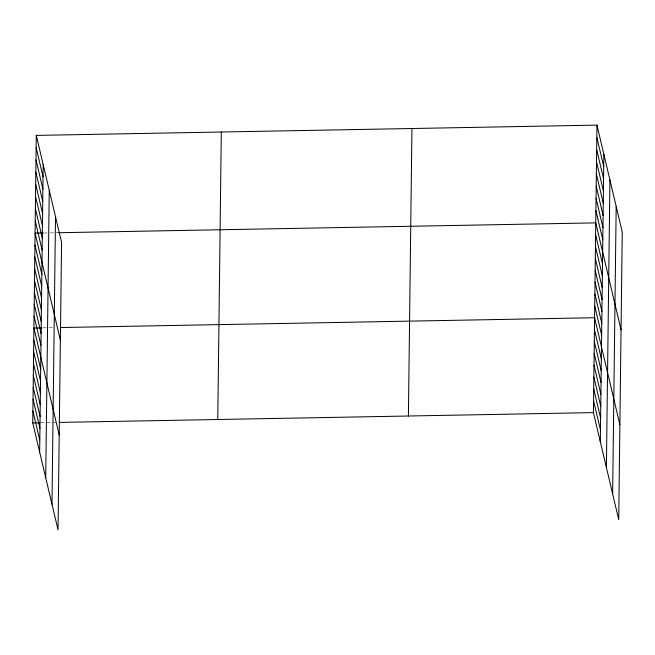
<?xml version="1.0" encoding="UTF-8"?>
<svg xmlns="http://www.w3.org/2000/svg" width="655" height="655" viewBox="0 0 655 655"><rect width="100%" height="100%" fill="white"/><g stroke="black" fill="none" stroke-linecap="round" stroke-linejoin="round"><path stroke-width="0.49" stroke-dasharray="3.27 2.46" d="M44.237 232.983L47.283 232.926M50.337 232.869L58.467 232.721M43.066 327.86L47.135 327.787M49.166 327.746L53.235 327.672M40.88 422.753L44.949 422.671M46.98 422.639L58.164 422.434"/><path stroke-width="0.98" d="M36.287 135.405L61.578 242.383L58.041 529.879L32.75 422.901L36.287 135.405L596.959 125.121L622.25 232.099L618.713 519.595L593.422 412.617L596.959 125.121M39.652 452.089L43.189 164.601M45.719 477.765L49.256 190.269M51.974 504.211L55.511 216.715M217.771 419.503L221.308 132.007M408.401 416.007L411.938 128.511M600.324 441.806L603.861 154.31M606.391 467.482L609.928 179.986M612.638 493.927L616.183 206.431M43.222 233L35.083 233.155L60.375 340.133M58.467 232.721L595.755 222.872L621.046 329.85M42.051 327.877L33.921 328.024L59.204 435.01M60.35 327.541L594.593 317.74L619.876 424.718M32.75 422.901L39.865 422.77M59.179 422.418L593.422 412.617M596.811 137.337L603.713 166.534M596.656 149.561L603.558 178.749M596.508 161.777L603.411 190.965M596.361 173.993L603.263 203.189M596.206 186.216L603.108 215.405M596.058 198.432L602.96 227.629M595.911 210.648L602.805 239.845M595.608 234.727L602.51 263.924M595.469 246.583L602.363 275.78M595.321 258.447L602.223 287.643M595.174 270.302L602.076 299.499M595.027 282.166L601.929 311.354M594.879 294.021L601.781 323.218M594.732 305.885L601.634 335.073M594.445 329.604L601.347 358.793M594.298 341.46L601.2 370.656M594.15 353.315L601.053 382.512M594.003 365.179L600.905 394.367M593.856 377.034L600.758 406.231M593.708 388.898L600.61 418.087M593.569 400.754L600.471 429.95M36.14 147.621L43.042 176.817M35.992 159.845L42.894 189.033M35.837 172.06L42.739 201.257M35.689 184.276L42.591 213.473M35.542 196.5L42.436 225.688M35.386 208.716L42.288 237.912M35.239 220.931L42.141 250.128M34.944 245.011L41.838 274.208M34.797 256.875L41.699 286.063M34.649 268.73L41.552 297.927M34.502 280.586L41.404 309.782M34.355 292.449L41.257 321.646M34.207 304.305L41.109 333.501M34.068 316.168L40.962 345.357M33.773 339.888L40.675 369.076M33.626 351.743L40.528 380.94M33.479 363.607L40.381 392.795M33.331 375.462L40.233 404.659M33.192 387.318L40.086 416.514M33.045 399.182L39.947 428.378M32.897 411.037L39.799 440.234"/></g></svg>
